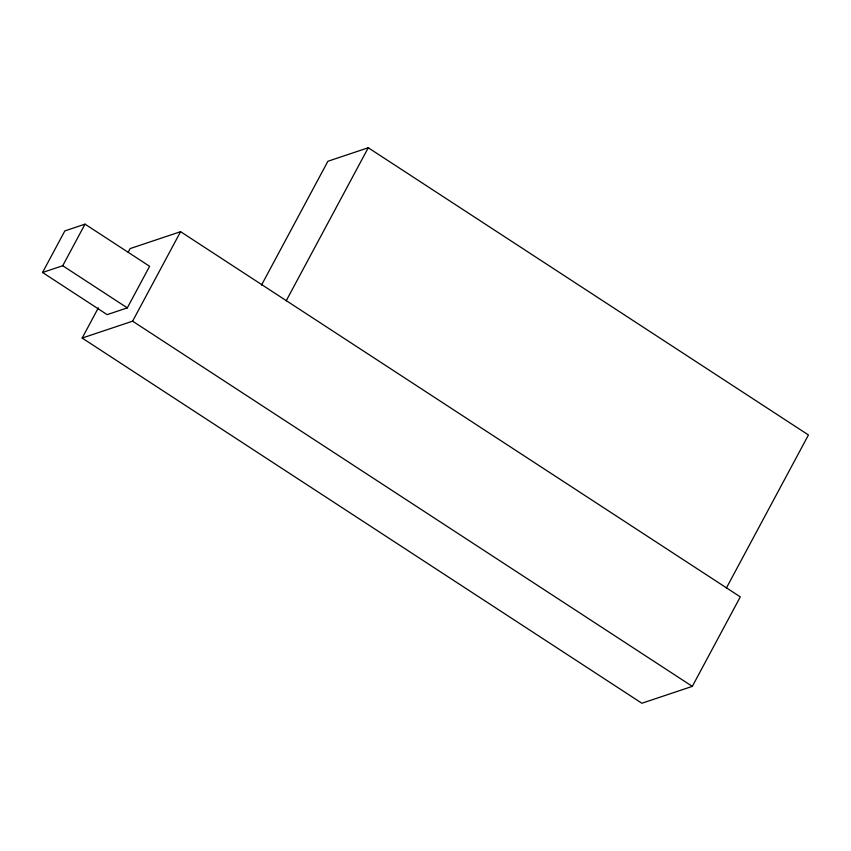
<?xml version="1.0" encoding="UTF-8"?>
<svg xmlns="http://www.w3.org/2000/svg" width="851" height="851" viewBox="0 0 851 851"><rect width="100%" height="100%" fill="white"/><g stroke="black" fill="none" stroke-linecap="round" stroke-linejoin="round"><path stroke-width="1.28" d="M42.55 272.49L64.846 230.908L85.026 224.153L149.606 266.289L127.31 307.881L107.13 314.636L42.55 272.49L62.729 265.735L85.026 224.153M128.267 252.056L130.139 248.577L180.582 231.685L740.296 596.881L692.32 686.363L641.877 703.245L82.164 338.049L98.354 307.839M82.164 338.049L132.607 321.167L180.582 231.685M261.491 285.128L327.901 161.264L368.26 147.755L808.45 434.967L726.371 588.041M286.181 300.839L368.26 147.755M62.729 265.735L127.31 307.881M132.607 321.167L692.32 686.363"/></g></svg>
